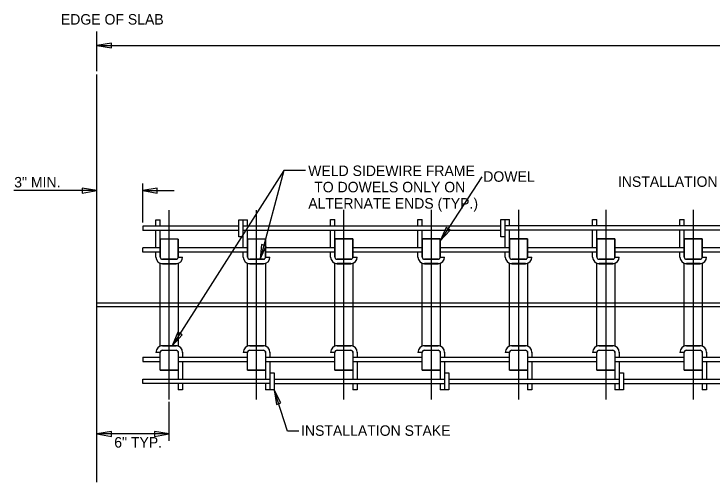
# Model space of a CAD drawing. Extents: x 1.6 to 15.3, y 0.6 to 10.2.
# Drawn here: x 1.67 to 7.66, y 6.15 to 10.17 of the extents above; entities that cross this region are included whole.
import ezdxf

# ---------------------------------------------------------------- set-up
doc = ezdxf.new("R2010")
doc.units = 0
for name, color, linetype in [('SD_P_Center Lines', 7, 'Continuous'), ('SD_P_Dimension Lines', 7, 'Continuous'), ('SD_P_Dimension Text', 7, 'Continuous'), ('SD_P_Prop Object Lines', 7, 'Continuous'), ('SD_P_Shading', 7, 'Continuous'), ('SD_X_Exist Hidden Lines', 7, 'Continuous'), ('SD_X_Exist Object Lines', 7, 'Continuous')]:
    doc.layers.add(name, color=color, linetype=linetype)

msp = doc.modelspace()

# ---------------------------------------------------------------- linework, layer by layer
at = {"layer": 'SD_P_Center Lines'}
for p, q in [((3.002, 6.857), (3.002, 8.484)), ((3.752, 6.857), (3.752, 8.484)), ((4.502, 6.857), (4.502, 8.485)), ((5.252, 8.485), (5.252, 6.857)), ((6.002, 8.485), (6.002, 6.857)), ((6.752, 8.485), (6.752, 6.857)), ((7.502, 8.485), (7.502, 6.857))]:
    msp.add_line(p, q, dxfattribs=at)
at = {"layer": 'SD_P_Dimension Lines'}
for p, q in [((2.381, 9.677), (2.381, 10.017)), ((2.506, 9.918), (2.381, 9.897)), ((2.381, 9.897), (14.124, 9.897)), ((2.381, 9.897), (2.506, 9.876)), ((2.506, 9.876), (2.506, 9.918)), ((3.987, 8.823), (3.027, 7.318)), ((3.987, 8.823), (3.783, 8.061)), ((4.17113, 8.823), (3.987, 8.823)), ((5.688, 8.768), (5.33, 8.218)), ((2.775, 8.376), (2.775, 8.711)), ((2.381, 8.651), (1.669, 8.651)), ((2.381, 8.651), (2.256, 8.672)), ((2.256, 8.672), (2.256, 8.63)), ((2.256, 8.63), (2.381, 8.651)), ((2.9, 8.672), (2.775, 8.651)), ((2.775, 8.651), (3.044, 8.651)), ((2.775, 8.651), (2.9, 8.63)), ((2.9, 8.63), (2.9, 8.672)), ((5.381, 8.334), (5.33, 8.218)), ((5.416, 8.311), (5.381, 8.334)), ((5.33, 8.218), (5.416, 8.311)), ((3.795, 8.187), (3.783, 8.061)), ((3.783, 8.061), (3.836, 8.176)), ((3.836, 8.176), (3.795, 8.187)), ((3.077, 7.435), (3.027, 7.318)), ((3.112, 7.412), (3.077, 7.435)), ((3.027, 7.318), (3.112, 7.412)), ((4.017, 6.583), (3.904, 6.94)), ((3.962, 6.827), (3.904, 6.94)), ((3.904, 6.94), (3.922, 6.814)), ((3.002, 6.5), (3.002, 6.835)), ((3.922, 6.814), (3.962, 6.827)), ((2.506, 6.581), (2.381, 6.56)), ((3.002, 6.56), (2.381, 6.56)), ((2.381, 6.56), (2.506, 6.539)), ((2.506, 6.539), (2.506, 6.581)), ((3.002, 6.56), (2.877, 6.581)), ((2.877, 6.581), (2.877, 6.539)), ((2.877, 6.539), (3.002, 6.56)), ((4.116, 6.583), (4.017, 6.583))]:
    msp.add_line(p, q, dxfattribs=at)
at = {"layer": 'SD_P_Prop Object Lines'}
for p, q in [((2.381, 6.147), (2.381, 9.647)), ((3.08, 8.234), (2.925, 8.234)), ((2.925, 8.08), (2.925, 8.234)), ((3.08, 8.234), (3.08, 8.08)), ((3.83, 8.234), (3.675, 8.234)), ((3.675, 8.08), (3.675, 8.234)), ((3.83, 8.234), (3.83, 8.08)), ((4.58, 8.235), (4.425, 8.235)), ((4.425, 8.08), (4.425, 8.235)), ((4.58, 8.235), (4.58, 8.08)), ((5.33, 8.235), (5.175, 8.235)), ((5.175, 8.08), (5.175, 8.235)), ((5.33, 8.235), (5.33, 8.08)), ((6.08, 8.235), (5.925, 8.235)), ((5.925, 8.08), (5.925, 8.235)), ((6.08, 8.235), (6.08, 8.08)), ((6.83, 8.235), (6.675, 8.235)), ((6.675, 8.08), (6.675, 8.235)), ((6.83, 8.235), (6.83, 8.08)), ((7.58, 8.235), (7.425, 8.235)), ((7.425, 8.08), (7.425, 8.235)), ((7.58, 8.235), (7.58, 8.08)), ((2.925, 7.314), (2.925, 8.026)), ((3.08, 8.026), (3.08, 7.314)), ((3.675, 7.314), (3.675, 8.026)), ((3.83, 8.026), (3.83, 7.314)), ((4.425, 7.314), (4.425, 8.027)), ((4.58, 8.027), (4.58, 7.314)), ((5.175, 7.314), (5.175, 8.027)), ((5.33, 8.027), (5.33, 7.314)), ((5.925, 7.314), (5.925, 8.027)), ((6.08, 8.027), (6.08, 7.314)), ((6.675, 7.314), (6.675, 8.027)), ((6.83, 8.027), (6.83, 7.314)), ((7.425, 7.314), (7.425, 8.027)), ((7.58, 8.027), (7.58, 7.314)), ((2.925, 7.107), (2.925, 7.261)), ((3.08, 7.261), (3.08, 7.107)), ((3.675, 7.107), (3.675, 7.261)), ((3.83, 7.261), (3.83, 7.107)), ((4.425, 7.107), (4.425, 7.261)), ((4.58, 7.261), (4.58, 7.107)), ((5.175, 7.107), (5.175, 7.261)), ((5.33, 7.261), (5.33, 7.107)), ((5.925, 7.107), (5.925, 7.261)), ((6.08, 7.261), (6.08, 7.107)), ((6.675, 7.107), (6.675, 7.261)), ((6.83, 7.261), (6.83, 7.107)), ((7.425, 7.107), (7.425, 7.261)), ((7.58, 7.261), (7.58, 7.107)), ((2.925, 7.107), (3.08, 7.107)), ((3.675, 7.107), (3.83, 7.107)), ((4.425, 7.107), (4.58, 7.107)), ((5.175, 7.107), (5.33, 7.107)), ((5.925, 7.107), (6.08, 7.107)), ((6.675, 7.107), (6.83, 7.107)), ((7.425, 7.107), (7.58, 7.107))]:
    msp.add_line(p, q, dxfattribs=at)
at = {"layer": 'SD_P_Shading'}
for p, q in [((3.08, 8.234), (2.925, 8.234)), ((3.08, 8.08), (3.08, 8.234)), ((3.83, 8.234), (3.675, 8.234)), ((3.83, 8.08), (3.83, 8.234)), ((4.58, 8.234), (4.425, 8.234)), ((4.58, 8.08), (4.58, 8.234)), ((5.33, 8.234), (5.175, 8.234)), ((5.33, 8.08), (5.33, 8.234)), ((6.08, 8.234), (5.925, 8.234)), ((6.08, 8.08), (6.08, 8.234)), ((6.83, 8.234), (6.675, 8.234)), ((6.83, 8.08), (6.83, 8.234)), ((7.58, 8.234), (7.425, 8.234)), ((7.58, 8.08), (7.58, 8.234)), ((2.925, 7.318), (2.925, 8.026)), ((3.08, 8.026), (3.08, 7.318)), ((3.675, 7.318), (3.675, 8.026)), ((3.83, 8.026), (3.83, 7.318)), ((4.425, 7.318), (4.425, 8.026)), ((4.58, 8.026), (4.58, 7.318)), ((5.175, 7.318), (5.175, 8.026)), ((5.33, 8.026), (5.33, 7.318)), ((5.925, 7.318), (5.925, 8.026)), ((6.08, 8.026), (6.08, 7.318)), ((6.675, 7.318), (6.675, 8.026)), ((6.83, 8.026), (6.83, 7.318)), ((7.425, 7.318), (7.425, 8.026)), ((7.58, 8.026), (7.58, 7.318)), ((2.925, 7.107), (2.925, 7.261)), ((3.675, 7.107), (3.675, 7.261)), ((4.425, 7.107), (4.425, 7.261)), ((5.175, 7.107), (5.175, 7.261)), ((5.925, 7.107), (5.925, 7.261)), ((6.675, 7.107), (6.675, 7.261)), ((7.425, 7.107), (7.425, 7.261)), ((3.08, 7.107), (2.925, 7.107)), ((3.83, 7.107), (3.675, 7.107)), ((4.58, 7.107), (4.425, 7.107)), ((5.33, 7.107), (5.175, 7.107)), ((6.08, 7.107), (5.925, 7.107)), ((6.83, 7.107), (6.675, 7.107)), ((7.58, 7.107), (7.425, 7.107))]:
    msp.add_line(p, q, dxfattribs=at)
for points in [[(2.925, 8.234), (2.925, 8.08), (2.926, 8.073), (2.931, 8.066)], [(3.675, 8.234), (3.675, 8.08), (3.676, 8.073), (3.681, 8.066)], [(4.425, 8.234), (4.425, 8.08), (4.426, 8.073), (4.431, 8.066)], [(5.175, 8.234), (5.175, 8.08), (5.176, 8.073), (5.181, 8.066)], [(5.925, 8.234), (5.925, 8.08), (5.926, 8.073), (5.931, 8.066)], [(6.675, 8.234), (6.675, 8.08), (6.676, 8.073), (6.681, 8.066)], [(7.425, 8.234), (7.425, 8.08), (7.426, 8.073), (7.431, 8.066)], [(2.931, 8.066), (2.936, 8.062), (2.944, 8.061), (3.061, 8.061), (3.07, 8.063), (3.074, 8.067), (3.078, 8.072), (3.08, 8.08)], [(3.681, 8.066), (3.686, 8.062), (3.694, 8.061), (3.811, 8.061), (3.82, 8.063), (3.824, 8.067), (3.828, 8.072), (3.83, 8.08)], [(4.431, 8.066), (4.436, 8.062), (4.444, 8.061), (4.561, 8.061), (4.57, 8.063), (4.574, 8.067), (4.578, 8.072), (4.58, 8.08)], [(5.181, 8.066), (5.186, 8.062), (5.194, 8.061), (5.311, 8.061), (5.32, 8.063), (5.324, 8.067), (5.328, 8.072), (5.33, 8.08)], [(5.931, 8.066), (5.936, 8.062), (5.944, 8.061), (6.061, 8.061), (6.07, 8.063), (6.074, 8.067), (6.078, 8.072), (6.08, 8.08)], [(6.681, 8.066), (6.686, 8.062), (6.694, 8.061), (6.811, 8.061), (6.82, 8.063), (6.824, 8.067), (6.828, 8.072), (6.83, 8.08)], [(7.431, 8.066), (7.436, 8.062), (7.444, 8.061), (7.561, 8.061), (7.57, 8.063), (7.574, 8.067), (7.578, 8.072), (7.58, 8.08)], [(2.925, 8.026), (2.934, 8.024), (2.944, 8.023), (3.061, 8.023), (3.071, 8.024), (3.08, 8.026)], [(3.675, 8.026), (3.684, 8.024), (3.694, 8.023), (3.811, 8.023), (3.821, 8.024), (3.83, 8.026)], [(4.425, 8.026), (4.434, 8.024), (4.444, 8.023), (4.561, 8.023), (4.571, 8.024), (4.58, 8.026)], [(5.175, 8.026), (5.184, 8.024), (5.194, 8.023), (5.311, 8.023), (5.321, 8.024), (5.33, 8.026)], [(5.925, 8.026), (5.934, 8.024), (5.944, 8.023), (6.061, 8.023), (6.071, 8.024), (6.08, 8.026)], [(6.675, 8.026), (6.684, 8.024), (6.694, 8.023), (6.811, 8.023), (6.821, 8.024), (6.83, 8.026)], [(7.425, 8.026), (7.434, 8.024), (7.444, 8.023), (7.561, 8.023), (7.571, 8.024), (7.58, 8.026)], [(3.08, 7.318), (3.08, 7.314), (3.07, 7.317), (3.061, 7.318), (2.944, 7.318), (2.933, 7.317), (2.925, 7.314), (2.925, 7.318)], [(3.83, 7.318), (3.83, 7.314), (3.82, 7.317), (3.811, 7.318), (3.694, 7.318), (3.683, 7.317), (3.675, 7.314), (3.675, 7.318)], [(4.58, 7.318), (4.58, 7.314), (4.57, 7.317), (4.561, 7.318), (4.444, 7.318), (4.433, 7.317), (4.425, 7.314), (4.425, 7.318)], [(5.33, 7.318), (5.33, 7.314), (5.32, 7.317), (5.311, 7.318), (5.194, 7.318), (5.183, 7.317), (5.175, 7.314), (5.175, 7.318)], [(6.08, 7.318), (6.08, 7.314), (6.07, 7.317), (6.061, 7.318), (5.944, 7.318), (5.933, 7.317), (5.925, 7.314), (5.925, 7.318)], [(6.83, 7.318), (6.83, 7.314), (6.82, 7.317), (6.811, 7.318), (6.694, 7.318), (6.683, 7.317), (6.675, 7.314), (6.675, 7.318)], [(7.58, 7.318), (7.58, 7.314), (7.57, 7.317), (7.561, 7.318), (7.444, 7.318), (7.433, 7.317), (7.425, 7.314), (7.425, 7.318)], [(2.925, 7.261), (2.926, 7.269), (2.93, 7.274), (2.935, 7.278), (2.944, 7.28), (3.061, 7.28), (3.068, 7.278), (3.074, 7.275)], [(3.074, 7.275), (3.078, 7.268), (3.08, 7.261), (3.08, 7.107)], [(3.675, 7.261), (3.676, 7.269), (3.68, 7.274), (3.685, 7.278), (3.694, 7.28), (3.811, 7.28), (3.818, 7.278), (3.824, 7.275)], [(3.824, 7.275), (3.828, 7.268), (3.83, 7.261), (3.83, 7.107)], [(4.425, 7.261), (4.426, 7.269), (4.43, 7.274), (4.435, 7.278), (4.444, 7.28), (4.561, 7.28), (4.568, 7.278), (4.574, 7.275)], [(4.574, 7.275), (4.578, 7.268), (4.58, 7.261), (4.58, 7.107)], [(5.175, 7.261), (5.176, 7.269), (5.18, 7.274), (5.185, 7.278), (5.194, 7.28), (5.311, 7.28), (5.318, 7.278), (5.324, 7.275)], [(5.324, 7.275), (5.328, 7.268), (5.33, 7.261), (5.33, 7.107)], [(5.925, 7.261), (5.926, 7.269), (5.93, 7.274), (5.935, 7.278), (5.944, 7.28), (6.061, 7.28), (6.068, 7.278), (6.074, 7.275)], [(6.074, 7.275), (6.078, 7.268), (6.08, 7.261), (6.08, 7.107)], [(6.675, 7.261), (6.676, 7.269), (6.68, 7.274), (6.685, 7.278), (6.694, 7.28), (6.811, 7.28), (6.818, 7.278), (6.824, 7.275)], [(6.824, 7.275), (6.828, 7.268), (6.83, 7.261), (6.83, 7.107)], [(7.425, 7.261), (7.426, 7.269), (7.43, 7.274), (7.435, 7.278), (7.444, 7.28), (7.561, 7.28), (7.568, 7.278), (7.574, 7.275)], [(7.574, 7.275), (7.578, 7.268), (7.58, 7.261), (7.58, 7.107)]]:
    msp.add_lwpolyline(points, dxfattribs=at)
at = {"layer": 'SD_X_Exist Hidden Lines'}
for p, q in [((2.381, 7.686), (14.124, 7.686)), ((2.381, 7.654), (14.124, 7.654))]:
    msp.add_line(p, q, dxfattribs=at)
at = {"layer": 'SD_X_Exist Object Lines'}
for p, q in [((2.888, 8.346), (2.888, 8.401)), ((2.888, 8.401), (2.925, 8.401)), ((2.925, 8.346), (2.925, 8.401)), ((3.6, 8.401), (3.638, 8.401)), ((3.6, 8.254), (3.6, 8.401)), ((3.638, 8.309), (3.638, 8.401)), ((3.638, 8.401), (3.675, 8.401)), ((3.675, 8.346), (3.675, 8.401)), ((4.388, 8.347), (4.388, 8.402)), ((4.388, 8.402), (4.425, 8.402)), ((4.425, 8.347), (4.425, 8.402)), ((5.138, 8.346), (5.138, 8.402)), ((5.138, 8.402), (5.175, 8.402)), ((5.175, 8.347), (5.175, 8.402)), ((5.85, 8.402), (5.888, 8.402)), ((5.85, 8.255), (5.85, 8.402)), ((5.888, 8.347), (5.888, 8.402)), ((5.888, 8.402), (5.925, 8.402)), ((5.888, 8.31), (5.888, 8.402)), ((5.925, 8.347), (5.925, 8.402)), ((6.638, 8.347), (6.638, 8.402)), ((6.638, 8.402), (6.675, 8.402)), ((6.675, 8.347), (6.675, 8.402)), ((7.388, 8.347), (7.388, 8.402)), ((7.388, 8.402), (7.425, 8.402)), ((7.425, 8.347), (7.425, 8.402)), ((2.775, 8.346), (2.775, 8.309)), ((3.6, 8.346), (2.775, 8.346)), ((5.85, 8.346), (3.638, 8.346)), ((8.1, 8.347), (5.888, 8.347)), ((3.6, 8.309), (2.775, 8.309)), ((2.888, 8.159), (2.888, 8.309)), ((2.925, 8.08), (2.925, 8.309)), ((3.638, 8.159), (3.638, 8.309)), ((5.85, 8.309), (3.638, 8.309)), ((3.675, 8.234), (3.675, 8.309)), ((4.388, 8.16), (4.388, 8.31)), ((4.425, 8.08), (4.425, 8.31)), ((5.138, 8.16), (5.138, 8.31)), ((5.175, 8.235), (5.175, 8.31)), ((5.888, 8.16), (5.888, 8.31)), ((8.1, 8.31), (5.888, 8.31)), ((5.925, 8.08), (5.925, 8.31)), ((6.638, 8.16), (6.638, 8.31)), ((6.675, 8.235), (6.675, 8.31)), ((7.388, 8.16), (7.388, 8.31)), ((7.425, 8.08), (7.425, 8.31)), ((3.638, 8.254), (3.6, 8.254)), ((5.888, 8.255), (5.85, 8.255)), ((2.925, 8.159), (2.775, 8.159)), ((2.775, 8.122), (2.775, 8.159)), ((3.675, 8.159), (3.08, 8.159)), ((4.425, 8.159), (3.83, 8.159)), ((5.175, 8.16), (4.58, 8.16)), ((5.925, 8.16), (5.33, 8.16)), ((6.675, 8.16), (6.08, 8.16)), ((7.425, 8.16), (6.83, 8.16)), ((8.175, 8.16), (7.58, 8.16)), ((2.925, 8.122), (2.775, 8.122)), ((2.888, 8.079), (2.888, 8.122)), ((3.675, 8.122), (3.08, 8.122)), ((3.638, 8.079), (3.638, 8.122)), ((4.425, 8.122), (3.83, 8.122)), ((4.388, 8.08), (4.388, 8.122)), ((5.175, 8.122), (4.58, 8.122)), ((5.138, 8.08), (5.138, 8.122)), ((5.925, 8.122), (5.33, 8.122)), ((5.888, 8.08), (5.888, 8.122)), ((6.675, 8.122), (6.08, 8.122)), ((6.638, 8.08), (6.638, 8.122)), ((7.425, 8.122), (6.83, 8.122)), ((7.388, 8.08), (7.388, 8.122)), ((8.175, 8.122), (7.58, 8.122)), ((3.061, 8.061), (2.944, 8.061)), ((3.08, 8.08), (3.117, 8.08)), ((3.811, 8.061), (3.694, 8.061)), ((3.83, 8.08), (3.867, 8.08)), ((4.561, 8.062), (4.444, 8.062)), ((4.58, 8.08), (4.617, 8.08)), ((5.311, 8.062), (5.194, 8.062)), ((5.33, 8.08), (5.367, 8.08)), ((6.061, 8.062), (5.944, 8.062)), ((6.08, 8.08), (6.117, 8.08)), ((6.811, 8.062), (6.694, 8.062)), ((6.83, 8.08), (6.867, 8.08)), ((7.561, 8.062), (7.444, 8.062)), ((7.58, 8.08), (7.617, 8.08)), ((3.061, 8.023), (2.944, 8.023)), ((3.811, 8.023), (3.694, 8.023)), ((4.561, 8.024), (4.444, 8.024)), ((5.311, 8.024), (5.194, 8.024)), ((6.061, 8.024), (5.944, 8.024)), ((6.811, 8.024), (6.694, 8.024)), ((7.561, 8.024), (7.444, 8.024)), ((2.944, 7.318), (3.061, 7.318)), ((3.694, 7.318), (3.811, 7.318)), ((4.444, 7.318), (4.561, 7.318)), ((5.194, 7.318), (5.311, 7.318)), ((5.944, 7.318), (6.061, 7.318)), ((6.694, 7.318), (6.811, 7.318)), ((7.444, 7.318), (7.561, 7.318)), ((2.925, 7.261), (2.888, 7.261)), ((2.944, 7.28), (3.061, 7.28)), ((3.117, 7.262), (3.117, 7.219)), ((3.675, 7.261), (3.638, 7.261)), ((3.694, 7.28), (3.811, 7.28)), ((3.83, 7.261), (3.83, 7.032)), ((3.867, 7.262), (3.867, 7.219)), ((4.425, 7.261), (4.388, 7.261)), ((4.444, 7.28), (4.561, 7.28)), ((4.617, 7.262), (4.617, 7.219)), ((5.175, 7.261), (5.138, 7.261)), ((5.194, 7.28), (5.311, 7.28)), ((5.33, 7.261), (5.33, 7.032)), ((5.367, 7.262), (5.367, 7.219)), ((5.925, 7.261), (5.888, 7.261)), ((5.944, 7.28), (6.061, 7.28)), ((6.117, 7.262), (6.117, 7.219)), ((6.675, 7.261), (6.638, 7.261)), ((6.694, 7.28), (6.811, 7.28)), ((6.83, 7.261), (6.83, 7.032)), ((6.867, 7.262), (6.867, 7.219)), ((7.425, 7.261), (7.388, 7.261)), ((7.444, 7.28), (7.561, 7.28)), ((7.617, 7.262), (7.617, 7.219)), ((2.775, 7.22), (2.775, 7.182)), ((2.775, 7.22), (2.925, 7.22)), ((3.08, 7.219), (3.675, 7.219)), ((3.83, 7.219), (4.425, 7.219)), ((4.58, 7.219), (5.175, 7.219)), ((5.33, 7.219), (5.925, 7.219)), ((6.08, 7.219), (6.675, 7.219)), ((6.83, 7.219), (7.425, 7.219)), ((7.58, 7.219), (8.175, 7.219)), ((2.775, 7.182), (2.925, 7.182)), ((3.08, 7.182), (3.675, 7.182)), ((3.117, 7.182), (3.117, 7.032)), ((3.83, 7.182), (4.425, 7.182)), ((3.867, 7.182), (3.867, 6.994)), ((4.58, 7.182), (5.175, 7.182)), ((4.617, 7.182), (4.617, 7.032)), ((5.33, 7.182), (5.925, 7.182)), ((5.367, 7.182), (5.367, 7.032)), ((6.08, 7.182), (6.675, 7.182)), ((6.117, 7.182), (6.117, 7.032)), ((6.83, 7.182), (7.425, 7.182)), ((6.867, 7.182), (6.867, 7.032)), ((7.58, 7.182), (8.175, 7.182)), ((7.617, 7.182), (7.617, 7.032)), ((3.08, 7.107), (3.08, 7.032)), ((3.867, 7.086), (3.904, 7.086)), ((3.904, 7.086), (3.904, 6.94)), ((4.58, 7.107), (4.58, 7.032)), ((5.367, 7.086), (5.404, 7.086)), ((5.404, 7.086), (5.404, 6.94)), ((6.08, 7.107), (6.08, 7.032)), ((6.867, 7.086), (6.904, 7.086)), ((6.904, 7.086), (6.904, 6.94)), ((7.58, 7.107), (7.58, 7.032)), ((2.775, 6.995), (2.775, 7.032)), ((2.775, 7.032), (3.867, 7.032)), ((3.904, 7.032), (5.367, 7.032)), ((5.367, 7.032), (5.367, 6.94)), ((5.404, 7.032), (6.867, 7.032)), ((6.867, 7.032), (6.867, 6.94)), ((6.904, 7.032), (8.367, 7.032)), ((3.867, 6.994), (2.775, 6.995)), ((3.08, 6.994), (3.08, 6.94)), ((3.117, 6.994), (3.117, 6.94)), ((3.83, 6.994), (3.83, 6.94)), ((3.867, 6.994), (3.867, 6.94)), ((3.904, 6.994), (5.367, 6.994)), ((4.58, 6.994), (4.58, 6.94)), ((4.617, 6.994), (4.617, 6.94)), ((5.33, 6.994), (5.33, 6.94)), ((5.367, 6.994), (5.367, 6.94)), ((5.404, 6.994), (6.867, 6.994)), ((6.08, 6.994), (6.08, 6.94)), ((6.117, 6.994), (6.117, 6.94)), ((6.83, 6.994), (6.83, 6.94)), ((6.867, 6.994), (6.867, 6.94)), ((6.904, 6.994), (8.367, 6.994)), ((7.58, 6.994), (7.58, 6.94)), ((7.617, 6.994), (7.617, 6.94)), ((3.117, 6.94), (3.08, 6.94)), ((3.867, 6.94), (3.83, 6.94)), ((3.904, 6.94), (3.867, 6.94)), ((4.617, 6.94), (4.58, 6.94)), ((5.367, 6.94), (5.33, 6.94)), ((5.404, 6.94), (5.367, 6.94)), ((6.117, 6.94), (6.08, 6.94)), ((6.867, 6.94), (6.83, 6.94)), ((6.904, 6.94), (6.867, 6.94)), ((7.617, 6.94), (7.58, 6.94))]:
    msp.add_line(p, q, dxfattribs=at)
for centre, radius, start, end in [((2.94375, 8.0795), 0.05625, 180, 270), ((2.94375, 8.0795), 0.01875, 180, 270), ((3.06075, 8.0795), 0.01875, 270, 0), ((3.06075, 8.0795), 0.05625, 270, 0), ((3.69375, 8.0795), 0.05625, 180, 270), ((3.69375, 8.0795), 0.01875, 180, 270), ((3.81075, 8.0795), 0.01875, 270, 0), ((3.81075, 8.0795), 0.05625, 270, 0), ((4.44375, 8.08025), 0.05625, 180, 270), ((4.44375, 8.08025), 0.01875, 180, 270), ((4.56075, 8.08025), 0.01875, 270, 0), ((4.56075, 8.08025), 0.05625, 270, 0), ((5.19375, 8.08025), 0.05625, 180, 270), ((5.19375, 8.08025), 0.01875, 180, 270), ((5.31075, 8.08025), 0.01875, 270, 0), ((5.31075, 8.08025), 0.05625, 270, 0), ((5.94375, 8.08025), 0.05625, 180, 270), ((5.94375, 8.08025), 0.01875, 180, 270), ((6.06075, 8.08025), 0.01875, 270, 0), ((6.06075, 8.08025), 0.05625, 270, 0), ((6.69375, 8.08025), 0.05625, 180, 270), ((6.69375, 8.08025), 0.01875, 180, 270), ((6.81075, 8.08025), 0.01875, 270, 0), ((6.81075, 8.08025), 0.05625, 270, 0), ((7.44375, 8.08025), 0.05625, 180, 270), ((7.44375, 8.08025), 0.01875, 180, 270), ((7.56075, 8.08025), 0.01875, 270, 0), ((7.56075, 8.08025), 0.05625, 270, 0), ((2.94375, 7.26125), 0.05625, 90, 180), ((3.06075, 7.26125), 0.05625, 360, 90), ((3.69375, 7.26125), 0.05625, 90, 180), ((3.81075, 7.26125), 0.05625, 360, 90), ((4.44375, 7.26125), 0.05625, 90, 180), ((4.56075, 7.26125), 0.05625, 360, 90), ((5.19375, 7.26125), 0.05625, 90, 180), ((5.31075, 7.26125), 0.05625, 360, 90), ((5.94375, 7.26125), 0.05625, 90, 180), ((6.06075, 7.26125), 0.05625, 360, 90), ((6.69375, 7.26125), 0.05625, 90, 180), ((6.81075, 7.26125), 0.05625, 360, 90), ((7.44375, 7.26125), 0.05625, 90, 180), ((7.56075, 7.26125), 0.05625, 360, 90), ((2.94375, 7.26125), 0.01875, 90, 180), ((3.06075, 7.26125), 0.01875, 360, 90), ((3.69375, 7.26125), 0.01875, 90, 180), ((3.81075, 7.26125), 0.01875, 360, 90), ((4.44375, 7.26125), 0.01875, 90, 180), ((4.56075, 7.26125), 0.01875, 360, 90), ((5.19375, 7.26125), 0.01875, 90, 180), ((5.31075, 7.26125), 0.01875, 360, 90), ((5.94375, 7.26125), 0.01875, 90, 180), ((6.06075, 7.26125), 0.01875, 360, 90), ((6.69375, 7.26125), 0.01875, 90, 180), ((6.81075, 7.26125), 0.01875, 360, 90), ((7.44375, 7.26125), 0.01875, 90, 180), ((7.56075, 7.26125), 0.01875, 360, 90)]:
    msp.add_arc(centre, radius, start, end, dxfattribs=at)

# ---------------------------------------------------------------- texts
at = {"layer": 'SD_P_Dimension Text'}
for s, p in [('EDGE OF SLAB', (2.07195, 10.077)), ('WELD SIDEWIRE FRAME', (4.19555, 8.77616)), ('DOWEL', (5.6988, 8.72663)), ('3" MIN.', (1.67127, 8.6779)), ('INSTALLATION STAKE', (6.85511, 8.683)), ('TO DOWELS ONLY ON', (4.24722, 8.63616)), ('ALTERNATE ENDS (TYP.)', (4.19651, 8.49616)), ('INSTALLATION STAKE', (4.13402, 6.54415)), ('6" TYP.', (2.53024, 6.4431))]:
    msp.add_text(s, height=0.09, dxfattribs=at).set_placement(p)

doc.saveas('drawing.dxf')
